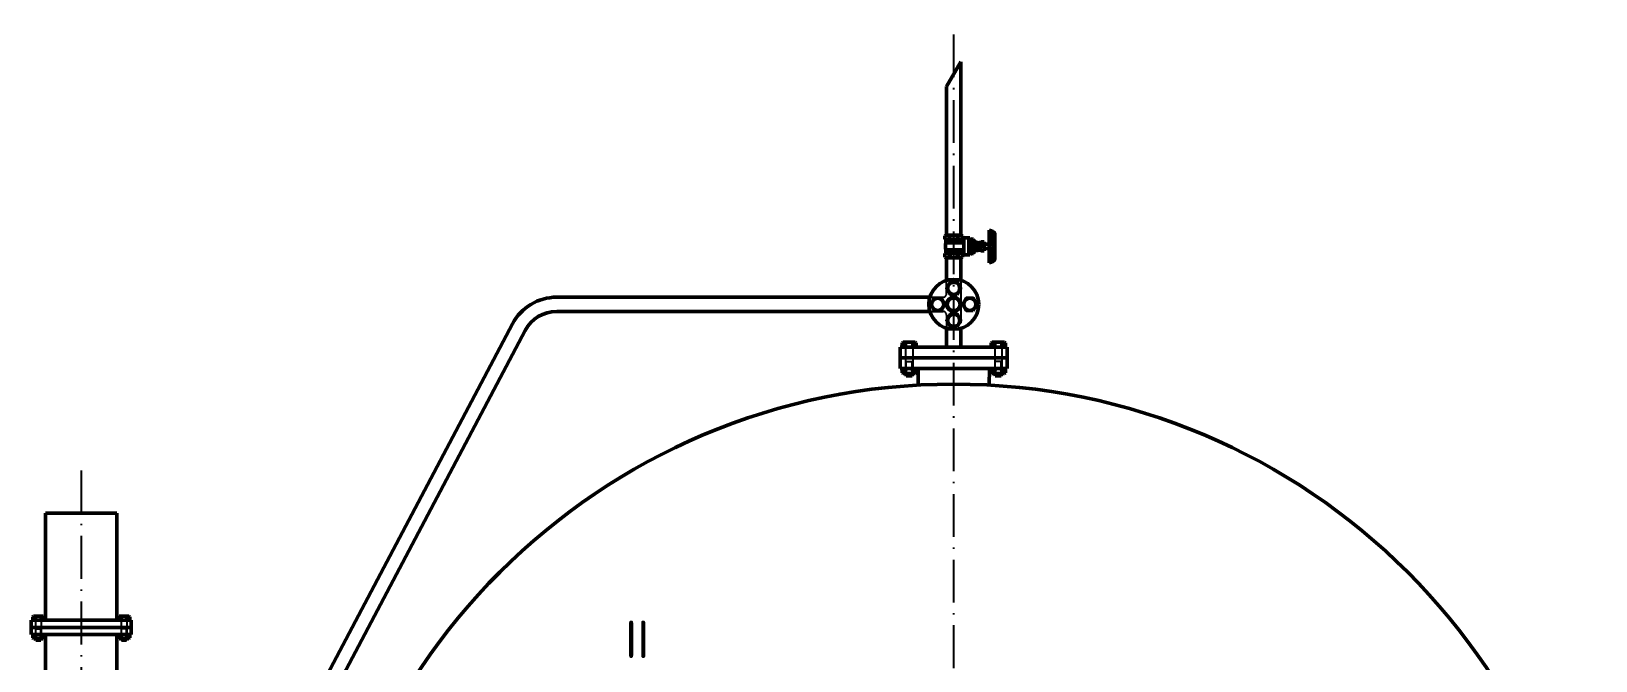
# Paper-space layout 'Layout1' of a CAD drawing. Header units: millimetres. Extents: x 198 to 1020, y 107 to 694.
# Drawn here: x 837.3 to 947, y 421.2 to 465.3 of the extents above; entities that cross this region are included whole.
import ezdxf

# ---------------------------------------------------------------- set-up
doc = ezdxf.new("R2010")
doc.units = ezdxf.units.MM
doc.header["$LTSCALE"] = 0.25
doc.linetypes.add('ACAD_ISO02W100', pattern=[15, 12, -3])
doc.linetypes.add('ACAD_ISO10W100', pattern=[18, 12, -3, 0, -3])
for name, color, linetype, lineweight in [('Center', 200, 'ACAD_ISO10W100', 25), ('manh', 130, 'Continuous', 25), ('NET 05', 130, 'Continuous', 50), ('NET DUT', 1, 'ACAD_ISO02W100', 25), ('NET MANH', 5, 'Continuous', 25)]:
    doc.layers.add(name, color=color, linetype=linetype, lineweight=lineweight)
doc.styles.add('ISO', font='isocpeur.ttf', dxfattribs={"height": 2.5})

psp = doc.layouts.get("Layout1")

# ---------------------------------------------------------------- hatches: boundary and pattern name
at = {"layer": 'NET MANH'}
h = psp.add_hatch(dxfattribs=at)
h.set_pattern_fill('ANSI31', color=256, scale=2.5)
h.set_pattern_definition([(45, (-20046.4289, -32998.9838), (-0.220970869, 0.220970869), [])])
h.paths.add_polyline_path([(862.27902, 414.53446), (898.46529, 414.53446), (898.46529, 396.45732, 0.404017564), (910.96529, 373.99979), (910.96529, 352.46474, -0.621149767)], flags=16)
h.paths.add_polyline_path([(863.88642, 412.03446), (895.96529, 412.03446), (895.96529, 396.77368, 0.37361403), (908.46529, 372.23454), (908.46529, 354.54665, -0.591626689)], flags=0)
h.paths.add_polyline_path([(864.88429, 410.53446), (894.46529, 410.53446), (894.46529, 396.95436, 0.358395278), (906.96529, 371.24839), (906.96529, 355.84819, -0.57273477)], flags=0)
h.paths.add_polyline_path([(865.84975, 383.58183, -1), (868.34975, 383.58183, -1)], flags=0)
h.paths.add_polyline_path([(865.97475, 383.58183, -1), (868.22475, 383.58183, -1)], flags=0)
h.paths.add_polyline_path([(864.28725, 386.28816, -1), (866.78725, 386.28816, -1)], flags=0)
h.paths.add_polyline_path([(864.41225, 386.28816, -1), (866.66225, 386.28816, -1)], flags=0)
h.paths.add_polyline_path([(868.97475, 383.58183, -1), (871.47475, 383.58183, -1)], flags=0)
h.paths.add_polyline_path([(869.09975, 383.58183, -1), (871.34975, 383.58183, -1)], flags=0)
h.paths.add_polyline_path([(867.41225, 386.28816, -1), (869.91225, 386.28816, -1)], flags=0)
h.paths.add_polyline_path([(867.53725, 386.28816, -1), (869.78725, 386.28816, -1)], flags=0)
h.paths.add_polyline_path([(865.84975, 388.99448, -1), (868.34975, 388.99448, -1)], flags=0)
h.paths.add_polyline_path([(865.97475, 388.99448, -1), (868.22475, 388.99448, -1)], flags=0)
h.paths.add_polyline_path([(870.53725, 386.28816, -1), (873.03725, 386.28816, -1)], flags=0)
h.paths.add_polyline_path([(870.66225, 386.28816, -1), (872.91225, 386.28816, -1)], flags=0)
h.paths.add_polyline_path([(868.97475, 388.99448, -1), (871.47475, 388.99448, -1)], flags=0)
h.paths.add_polyline_path([(869.09975, 388.99448, -1), (871.34975, 388.99448, -1)], flags=0)
h.paths.add_polyline_path([(864.28725, 391.70081, -1), (866.78725, 391.70081, -1)], flags=0)
h.paths.add_polyline_path([(864.41225, 391.70081, -1), (866.66225, 391.70081, -1)], flags=0)
h.paths.add_polyline_path([(867.41225, 391.70081, -1), (869.91225, 391.70081, -1)], flags=0)
h.paths.add_polyline_path([(867.53725, 391.70081, -1), (869.78725, 391.70081, -1)], flags=0)
h.paths.add_polyline_path([(872.09975, 388.99448, -1), (874.59975, 388.99448, -1)], flags=0)
h.paths.add_polyline_path([(872.22475, 388.99448, -1), (874.47475, 388.99448, -1)], flags=0)
h.paths.add_polyline_path([(878.34975, 378.16917, -1), (880.84975, 378.16917, -1)], flags=0)
h.paths.add_polyline_path([(878.47475, 378.16917, -1), (880.72475, 378.16917, -1)], flags=0)
h.paths.add_polyline_path([(870.53725, 391.70081, -1), (873.03725, 391.70081, -1)], flags=0)
h.paths.add_polyline_path([(870.66225, 391.70081, -1), (872.91225, 391.70081, -1)], flags=0)
h.paths.add_polyline_path([(865.84975, 394.40714, -1), (868.34975, 394.40714, -1)], flags=0)
h.paths.add_polyline_path([(865.97475, 394.40714, -1), (868.22475, 394.40714, -1)], flags=0)
h.paths.add_polyline_path([(878.34975, 383.58183, -1), (880.84975, 383.58183, -1)], flags=0)
h.paths.add_polyline_path([(878.47475, 383.58183, -1), (880.72475, 383.58183, -1)], flags=0)
h.paths.add_polyline_path([(882.41225, 375.46284, -1), (879.91225, 375.46284, -1)], flags=0)
h.paths.add_polyline_path([(882.28725, 375.46284, -1), (880.03725, 375.46284, -1)], flags=0)
h.paths.add_polyline_path([(868.97475, 394.40714, -1), (871.47475, 394.40714, -1)], flags=0)
h.paths.add_polyline_path([(869.09975, 394.40714, -1), (871.34975, 394.40714, -1)], flags=0)
h.paths.add_polyline_path([(879.91225, 380.8755, -1), (882.41225, 380.8755, -1)], flags=0)
h.paths.add_polyline_path([(880.03725, 380.8755, -1), (882.28725, 380.8755, -1)], flags=0)
h.paths.add_polyline_path([(873.66225, 391.70081, -1), (876.16225, 391.70081, -1)], flags=0)
h.paths.add_polyline_path([(873.78725, 391.70081, -1), (876.03725, 391.70081, -1)], flags=0)
h.paths.add_polyline_path([(864.28725, 397.11347, -1), (866.78725, 397.11347, -1)], flags=0)
h.paths.add_polyline_path([(864.41225, 397.11347, -1), (866.66225, 397.11347, -1)], flags=0)
h.paths.add_polyline_path([(881.47475, 378.16917, -1), (883.97475, 378.16917, -1)], flags=0)
h.paths.add_polyline_path([(881.59975, 378.16917, -1), (883.84975, 378.16917, -1)], flags=0)
h.paths.add_polyline_path([(883.97475, 372.75651, -1), (881.47475, 372.75651, -1)], flags=0)
h.paths.add_polyline_path([(872.09975, 394.40714, -1), (874.59975, 394.40714, -1)], flags=0)
h.paths.add_polyline_path([(883.84975, 372.75651, -1), (881.59975, 372.75651, -1)], flags=0)
h.paths.add_polyline_path([(872.22475, 394.40714, -1), (874.47475, 394.40714, -1)], flags=0)
h.paths.add_polyline_path([(867.41225, 397.11347, -1), (869.91225, 397.11347, -1)], flags=0)
h.paths.add_polyline_path([(879.91225, 386.28816, -1), (882.41225, 386.28816, -1)], flags=0)
h.paths.add_polyline_path([(867.53725, 397.11347, -1), (869.78725, 397.11347, -1)], flags=0)
h.paths.add_polyline_path([(880.03725, 386.28816, -1), (882.28725, 386.28816, -1)], flags=0)
h.paths.add_polyline_path([(881.47475, 383.58183, -1), (883.97475, 383.58183, -1)], flags=0)
h.paths.add_polyline_path([(881.59975, 383.58183, -1), (883.84975, 383.58183, -1)], flags=0)
h.paths.add_polyline_path([(885.53725, 375.46284, -1), (883.03725, 375.46284, -1)], flags=0)
h.paths.add_polyline_path([(885.41225, 375.46284, -1), (883.16225, 375.46284, -1)], flags=0)
h.paths.add_polyline_path([(870.53725, 397.11347, -1), (873.03725, 397.11347, -1)], flags=0)
h.paths.add_polyline_path([(883.03725, 380.8755, -1), (885.53725, 380.8755, -1)], flags=0)
h.paths.add_polyline_path([(870.66225, 397.11347, -1), (872.91225, 397.11347, -1)], flags=0)
h.paths.add_polyline_path([(883.16225, 380.8755, -1), (885.41225, 380.8755, -1)], flags=0)
h.paths.add_polyline_path([(875.22475, 394.40714, -1), (877.72475, 394.40714, -1)], flags=0)
h.paths.add_polyline_path([(875.34975, 394.40714, -1), (877.59975, 394.40714, -1)], flags=0)
h.paths.add_polyline_path([(885.53725, 370.05018, -1), (883.03725, 370.05018, -1)], flags=0)
h.paths.add_polyline_path([(885.41225, 370.05018, -1), (883.16225, 370.05018, -1)], flags=0)
h.paths.add_polyline_path([(865.84975, 399.8198, -1), (868.34975, 399.8198, -1)], flags=0)
h.paths.add_polyline_path([(865.97475, 399.8198, -1), (868.22475, 399.8198, -1)], flags=0)
h.paths.add_polyline_path([(884.59975, 378.16917, -1), (887.09975, 378.16917, -1)], flags=0)
h.paths.add_polyline_path([(884.72475, 378.16917, -1), (886.97475, 378.16917, -1)], flags=0)
h.paths.add_polyline_path([(887.09975, 372.75651, -1), (884.59975, 372.75651, -1)], flags=0)
h.paths.add_polyline_path([(881.47475, 388.99448, -1), (883.97475, 388.99448, -1)], flags=0)
h.paths.add_polyline_path([(873.66225, 397.11347, -1), (876.16225, 397.11347, -1)], flags=0)
h.paths.add_polyline_path([(886.97475, 372.75651, -1), (884.72475, 372.75651, -1)], flags=0)
h.paths.add_polyline_path([(881.59975, 388.99448, -1), (883.84975, 388.99448, -1)], flags=0)
h.paths.add_polyline_path([(873.78725, 397.11347, -1), (876.03725, 397.11347, -1)], flags=0)
h.paths.add_polyline_path([(883.03725, 386.28816, -1), (885.53725, 386.28816, -1)], flags=0)
h.paths.add_polyline_path([(883.16225, 386.28816, -1), (885.41225, 386.28816, -1)], flags=0)
h.paths.add_polyline_path([(868.97475, 399.8198, -1), (871.47475, 399.8198, -1)], flags=0)
h.paths.add_polyline_path([(869.09975, 399.8198, -1), (871.34975, 399.8198, -1)], flags=0)
h.paths.add_polyline_path([(884.59975, 383.58183, -1), (887.09975, 383.58183, -1)], flags=0)
h.paths.add_polyline_path([(884.72475, 383.58183, -1), (886.97475, 383.58183, -1)], flags=0)
h.paths.add_polyline_path([(888.66225, 375.46284, -1), (886.16225, 375.46284, -1)], flags=0)
h.paths.add_polyline_path([(888.53725, 375.46284, -1), (886.28725, 375.46284, -1)], flags=0)
h.paths.add_polyline_path([(872.09975, 399.8198, -1), (874.59975, 399.8198, -1)], flags=0)
h.paths.add_polyline_path([(886.16225, 380.8755, -1), (888.66225, 380.8755, -1)], flags=0)
h.paths.add_polyline_path([(872.22475, 399.8198, -1), (874.47475, 399.8198, -1)], flags=0)
h.paths.add_polyline_path([(886.28725, 380.8755, -1), (888.53725, 380.8755, -1)], flags=0)
h.paths.add_polyline_path([(876.78725, 397.11347, -1), (879.28725, 397.11347, -1)], flags=0)
h.paths.add_polyline_path([(876.91225, 397.11347, -1), (879.16225, 397.11347, -1)], flags=0)
h.paths.add_polyline_path([(888.66225, 370.05018, -1), (886.16225, 370.05018, -1)], flags=0)
h.paths.add_polyline_path([(888.53725, 370.05018, -1), (886.28725, 370.05018, -1)], flags=0)
h.paths.add_polyline_path([(867.41225, 402.52613, -0.099749685), (867.5098, 403.01024, -0.306015944), (865.20079, 406.42964, -0.655416164), (871.39969, 409.12719, -0.509867048), (873.03725, 407.93879, -0.23583088), (872.53815, 406.93946, -0.034699895), (872.57358, 406.42964, -0.01511527), (872.56684, 406.20691, -0.629610898), (874.59975, 405.23246, -0.830321139), (872.18424, 404.78072, -0.092337303), (871.36946, 403.70425, -0.517939942), (873.03725, 402.52613, -1), (870.53725, 402.52613, -0.159751292), (870.77991, 403.26625, -0.06794777), (869.86268, 402.87466, -0.070759212), (869.91225, 402.52613, -1)], flags=0)
h.paths.add_polyline_path([(867.53725, 402.52613, -1), (869.78725, 402.52613, -1)], flags=0)
h.paths.add_polyline_path([(884.59975, 388.99448, -1), (887.09975, 388.99448, -1)], flags=0)
h.paths.add_polyline_path([(883.03725, 391.70081, -1), (885.53725, 391.70081, -1)], flags=0)
h.paths.add_polyline_path([(887.72475, 378.16917, -1), (890.22475, 378.16917, -1)], flags=0)
h.paths.add_polyline_path([(884.72475, 388.99448, -1), (886.97475, 388.99448, -1)], flags=0)
h.paths.add_polyline_path([(883.16225, 391.70081, -1), (885.41225, 391.70081, -1)], flags=0)
h.paths.add_polyline_path([(887.84975, 378.16917, -1), (890.09975, 378.16917, -1)], flags=0)
h.paths.add_polyline_path([(890.22475, 372.75651, -1), (887.72475, 372.75651, -1)], flags=0)
h.paths.add_polyline_path([(886.16225, 386.28816, -1), (888.66225, 386.28816, -1)], flags=0)
h.paths.add_polyline_path([(875.22475, 399.8198, -1), (877.72475, 399.8198, -1)], flags=0)
h.paths.add_polyline_path([(890.09975, 372.75651, -1), (887.84975, 372.75651, -1)], flags=0)
h.paths.add_polyline_path([(886.28725, 386.28816, -1), (888.53725, 386.28816, -1)], flags=0)
h.paths.add_polyline_path([(875.34975, 399.8198, -1), (877.59975, 399.8198, -1)], flags=0)
h.paths.add_polyline_path([(870.66225, 402.52613, -1), (872.91225, 402.52613, -1)], flags=0)
h.paths.add_polyline_path([(887.72475, 383.58183, -1), (890.22475, 383.58183, -1)], flags=0)
h.paths.add_polyline_path([(887.84975, 383.58183, -1), (890.09975, 383.58183, -1)], flags=0)
h.paths.add_polyline_path([(890.22475, 367.34385, -1), (887.72475, 367.34385, -1)], flags=0)
h.paths.add_polyline_path([(891.78725, 375.46284, -1), (889.28725, 375.46284, -1)], flags=0)
h.paths.add_polyline_path([(890.09975, 367.34385, -1), (887.84975, 367.34385, -1)], flags=0)
h.paths.add_polyline_path([(891.66225, 375.46284, -1), (889.41225, 375.46284, -1)], flags=0)
h.paths.add_polyline_path([(889.28725, 380.8755, -1), (891.78725, 380.8755, -1)], flags=0)
h.paths.add_polyline_path([(873.66225, 402.52613, -1), (876.16225, 402.52613, -1)], flags=0)
h.paths.add_polyline_path([(865.84975, 405.23246, -1), (868.34975, 405.23246, -1)], flags=0)
h.paths.add_polyline_path([(889.41225, 380.8755, -1), (891.66225, 380.8755, -1)], flags=0)
h.paths.add_polyline_path([(873.78725, 402.52613, -1), (876.03725, 402.52613, -1)], flags=0)
h.paths.add_polyline_path([(865.97475, 405.23246, -1), (868.22475, 405.23246, -1)], flags=0)
h.paths.add_polyline_path([(878.34975, 399.8198, -1), (880.84975, 399.8198, -1)], flags=0)
h.paths.add_polyline_path([(891.78725, 370.05018, -1), (889.28725, 370.05018, -1)], flags=0)
h.paths.add_polyline_path([(878.47475, 399.8198, -1), (880.72475, 399.8198, -1)], flags=0)
h.paths.add_polyline_path([(891.66225, 370.05018, -1), (889.41225, 370.05018, -1)], flags=0)
h.paths.add_polyline_path([(886.16225, 391.70081, -1), (888.66225, 391.70081, -1)], flags=0)
h.paths.add_polyline_path([(868.97475, 405.23246, -1), (871.47475, 405.23246, -1)], flags=0)
h.paths.add_polyline_path([(886.28725, 391.70081, -1), (888.53725, 391.70081, -1)], flags=0)
h.paths.add_polyline_path([(887.72475, 388.99448, -1), (890.22475, 388.99448, -1)], flags=0)
h.paths.add_polyline_path([(869.09975, 405.23246, -1), (871.34975, 405.23246, -1)], flags=0)
h.paths.add_polyline_path([(884.59975, 394.40714, -1), (887.09975, 394.40714, -1)], flags=0)
h.paths.add_polyline_path([(887.84975, 388.99448, -1), (890.09975, 388.99448, -1)], flags=0)
h.paths.add_polyline_path([(884.72475, 394.40714, -1), (886.97475, 394.40714, -1)], flags=0)
h.paths.add_polyline_path([(890.84975, 378.16917, -1), (893.34975, 378.16917, -1)], flags=0)
h.paths.add_polyline_path([(889.28725, 386.28816, -1), (891.78725, 386.28816, -1)], flags=0)
h.paths.add_polyline_path([(890.97475, 378.16917, -1), (893.22475, 378.16917, -1)], flags=0)
h.paths.add_polyline_path([(889.41225, 386.28816, -1), (891.66225, 386.28816, -1)], flags=0)
h.paths.add_polyline_path([(893.34975, 372.75651, -1), (890.84975, 372.75651, -1)], flags=0)
h.paths.add_polyline_path([(876.78725, 402.52613, -1), (879.28725, 402.52613, -1)], flags=0)
h.paths.add_polyline_path([(893.22475, 372.75651, -1), (890.97475, 372.75651, -1)], flags=0)
h.paths.add_polyline_path([(876.91225, 402.52613, -1), (879.16225, 402.52613, -1)], flags=0)
h.paths.add_polyline_path([(872.22475, 405.23246, -1), (874.47475, 405.23246, -1)], flags=0)
h.paths.add_polyline_path([(890.84975, 383.58183, -1), (893.34975, 383.58183, -1)], flags=0)
h.paths.add_polyline_path([(890.97475, 383.58183, -1), (893.22475, 383.58183, -1)], flags=0)
h.paths.add_polyline_path([(881.47475, 399.8198, -1), (883.97475, 399.8198, -1)], flags=0)
h.paths.add_polyline_path([(881.59975, 399.8198, -1), (883.84975, 399.8198, -1)], flags=0)
h.paths.add_polyline_path([(893.34975, 367.34385, -1), (890.84975, 367.34385, -1)], flags=0)
h.paths.add_polyline_path([(893.22475, 367.34385, -1), (890.97475, 367.34385, -1)], flags=0)
h.paths.add_polyline_path([(894.91225, 375.46284, -1), (892.41225, 375.46284, -1)], flags=0)
h.paths.add_polyline_path([(894.78725, 375.46284, -1), (892.53725, 375.46284, -1)], flags=0)
h.paths.add_polyline_path([(867.41225, 407.93879, -1), (869.91225, 407.93879, -1)], flags=0)
h.paths.add_polyline_path([(892.41225, 380.8755, -1), (894.91225, 380.8755, -1)], flags=0)
h.paths.add_polyline_path([(867.53725, 407.93879, -1), (869.78725, 407.93879, -1)], flags=0)
h.paths.add_polyline_path([(875.22475, 405.23246, -1), (877.72475, 405.23246, -1)], flags=0)
h.paths.add_polyline_path([(892.53725, 380.8755, -1), (894.78725, 380.8755, -1)], flags=0)
h.paths.add_polyline_path([(875.34975, 405.23246, -1), (877.59975, 405.23246, -1)], flags=0)
h.paths.add_polyline_path([(879.91225, 402.52613, -1), (882.41225, 402.52613, -1)], flags=0)
h.paths.add_polyline_path([(894.91225, 370.05018, -1), (892.41225, 370.05018, -1)], flags=0)
h.paths.add_polyline_path([(889.28725, 391.70081, -1), (891.78725, 391.70081, -1)], flags=0)
h.paths.add_polyline_path([(880.03725, 402.52613, -1), (882.28725, 402.52613, -1)], flags=0)
h.paths.add_polyline_path([(887.72475, 394.40714, -1), (890.22475, 394.40714, -1)], flags=0)
h.paths.add_polyline_path([(894.78725, 370.05018, -1), (892.53725, 370.05018, -1)], flags=0)
h.paths.add_polyline_path([(889.41225, 391.70081, -1), (891.66225, 391.70081, -1)], flags=0)
h.paths.add_polyline_path([(887.84975, 394.40714, -1), (890.09975, 394.40714, -1)], flags=0)
h.paths.add_polyline_path([(886.16225, 397.11347, -1), (888.66225, 397.11347, -1)], flags=0)
h.paths.add_polyline_path([(886.28725, 397.11347, -1), (888.53725, 397.11347, -1)], flags=0)
h.paths.add_polyline_path([(870.66225, 407.93879, -1), (872.91225, 407.93879, -1)], flags=0)
h.paths.add_polyline_path([(893.97475, 378.16917, -1), (896.47475, 378.16917, -1)], flags=0)
h.paths.add_polyline_path([(894.09975, 378.16917, -1), (896.34975, 378.16917, -1)], flags=0)
h.paths.add_polyline_path([(896.47475, 372.75651, -1), (893.97475, 372.75651, -1)], flags=0)
h.paths.add_polyline_path([(896.34975, 372.75651, -1), (894.09975, 372.75651, -1)], flags=0)
h.paths.add_polyline_path([(878.34975, 405.23246, -1), (880.84975, 405.23246, -1)], flags=0)
h.paths.add_polyline_path([(878.47475, 405.23246, -1), (880.72475, 405.23246, -1)], flags=0)
h.paths.add_polyline_path([(873.66225, 407.93879, -1), (876.16225, 407.93879, -1)], flags=0)
h.paths.add_polyline_path([(873.78725, 407.93879, -1), (876.03725, 407.93879, -1)], flags=0)
h.paths.add_polyline_path([(883.03725, 402.52613, -1), (885.53725, 402.52613, -1)], flags=0)
h.paths.add_polyline_path([(883.16225, 402.52613, -1), (885.41225, 402.52613, -1)], flags=0)
h.paths.add_polyline_path([(896.47475, 367.34385, -1), (893.97475, 367.34385, -1)], flags=0)
h.paths.add_polyline_path([(896.34975, 367.34385, -1), (894.09975, 367.34385, -1)], flags=0)
h.paths.add_polyline_path([(898.03725, 375.46284, -1), (895.53725, 375.46284, -1)], flags=0)
h.paths.add_polyline_path([(897.91225, 375.46284, -1), (895.66225, 375.46284, -1)], flags=0)
h.paths.add_polyline_path([(890.84975, 394.40714, -1), (893.34975, 394.40714, -1)], flags=0)
h.paths.add_polyline_path([(876.78725, 407.93879, -1), (879.28725, 407.93879, -1)], flags=0)
h.paths.add_polyline_path([(890.97475, 394.40714, -1), (893.22475, 394.40714, -1)], flags=0)
h.paths.add_polyline_path([(889.28725, 397.11347, -1), (891.78725, 397.11347, -1)], flags=0)
h.paths.add_polyline_path([(876.91225, 407.93879, -1), (879.16225, 407.93879, -1)], flags=0)
h.paths.add_polyline_path([(889.41225, 397.11347, -1), (891.66225, 397.11347, -1)], flags=0)
h.paths.add_polyline_path([(881.47475, 405.23246, -1), (883.97475, 405.23246, -1)], flags=0)
h.paths.add_polyline_path([(898.03725, 370.05018, -1), (895.53725, 370.05018, -1)], flags=0)
h.paths.add_polyline_path([(881.59975, 405.23246, -1), (883.84975, 405.23246, -1)], flags=0)
h.paths.add_polyline_path([(897.91225, 370.05018, -1), (895.66225, 370.05018, -1)], flags=0)
h.paths.add_polyline_path([(886.16225, 402.52613, -1), (888.66225, 402.52613, -1)], flags=0)
h.paths.add_polyline_path([(886.28725, 402.52613, -1), (888.53725, 402.52613, -1)], flags=0)
h.paths.add_polyline_path([(899.59975, 372.75651, -1), (897.09975, 372.75651, -1)], flags=0)
h.paths.add_polyline_path([(899.47475, 372.75651, -1), (897.22475, 372.75651, -1)], flags=0)
h.paths.add_polyline_path([(879.91225, 407.93879, -1), (882.41225, 407.93879, -1)], flags=0)
h.paths.add_polyline_path([(880.03725, 407.93879, -1), (882.28725, 407.93879, -1)], flags=0)
h.paths.add_polyline_path([(884.59975, 405.23246, -1), (887.09975, 405.23246, -1)], flags=0)
h.paths.add_polyline_path([(884.72475, 405.23246, -1), (886.97475, 405.23246, -1)], flags=0)
h.paths.add_polyline_path([(899.59975, 367.34385, -1), (897.09975, 367.34385, -1)], flags=0)
h.paths.add_polyline_path([(899.47475, 367.34385, -1), (897.22475, 367.34385, -1)], flags=0)
h.paths.add_polyline_path([(883.03725, 407.93879, -1), (885.53725, 407.93879, -1)], flags=0)
h.paths.add_polyline_path([(901.16225, 370.05018, -1), (898.66225, 370.05018, -1)], flags=0)
h.paths.add_polyline_path([(883.16225, 407.93879, -1), (885.41225, 407.93879, -1)], flags=0)
h.paths.add_polyline_path([(901.03725, 370.05018, -1), (898.78725, 370.05018, -1)], flags=0)
h.paths.add_polyline_path([(887.72475, 405.23246, -1), (890.22475, 405.23246, -1)], flags=0)
h.paths.add_polyline_path([(887.84975, 405.23246, -1), (890.09975, 405.23246, -1)], flags=0)
h.paths.add_polyline_path([(902.72475, 372.75651, -1), (900.22475, 372.75651, -1)], flags=0)
h.paths.add_polyline_path([(902.59975, 372.75651, -1), (900.34975, 372.75651, -1)], flags=0)
h.paths.add_polyline_path([(898.84336, 391.70081, -1), (933.84336, 391.70081, -1)], flags=16)
h.paths.add_polyline_path([(886.16225, 407.93879, -1), (888.66225, 407.93879, -1)], flags=0)
h.paths.add_polyline_path([(886.28725, 407.93879, -1), (888.53725, 407.93879, -1)], flags=0)
h.paths.add_polyline_path([(902.72475, 367.34385, -1), (900.22475, 367.34385, -1)], flags=0)
h.paths.add_polyline_path([(902.59975, 367.34385, -1), (900.34975, 367.34385, -1)], flags=0)
h.paths.add_polyline_path([(904.28725, 370.05018, -1), (901.78725, 370.05018, -1)], flags=0)
h.paths.add_polyline_path([(904.16225, 370.05018, -1), (901.91225, 370.05018, -1)], flags=0)
h.paths.add_polyline_path([(889.28725, 407.93879, -1), (891.78725, 407.93879, -1)], flags=0)
h.paths.add_polyline_path([(889.41225, 407.93879, -1), (891.66225, 407.93879, -1)], flags=0)
h.paths.add_polyline_path([(905.84975, 367.34385, -1), (903.34975, 367.34385, -1)], flags=0)
h.paths.add_polyline_path([(905.72475, 367.34385, -1), (903.47475, 367.34385, -1)], flags=0)
h.paths.add_polyline_path([(905.50191, 391.70081, -1), (927.18481, 391.70081, -1)], flags=0)
h.paths.add_polyline_path([(906.25191, 391.70081, -1), (926.43481, 391.70081, -1)], flags=0)
h.paths.add_polyline_path([(911.34336, 391.70081, -1), (921.34336, 391.70081, -1)], flags=0)
h.paths.add_polyline_path([(878.33513, 419.64064), (881.22263, 419.64064), (881.22263, 425.94064), (878.33513, 425.94064)], flags=24)
edge = h.paths.add_edge_path()
edge.add_line((911.96529, 351.65963), (911.96529, 374.75731))
edge.add_arc((916.34336, 391.70081), 17.5, 255.5120858, 524.6791855)
edge.add_line((899.46529, 396.32472), (899.46529, 415.53446))
edge.add_line((899.46529, 415.53446), (861.654, 415.53446))
edge.add_arc((901.96529, 395.53446), 45, 153.6122, 282.8395884)

# ---------------------------------------------------------------- linework, layer by layer
at = {"layer": 'Center'}
for p, q in [((901.96529, 347.03446), (901.96529, 465.25746)), ((840.80827, 434.49315), (840.80827, 347.78292))]:
    psp.add_line(p, q, dxfattribs=at)
at = {"layer": 'manh'}
for p, q in [((898.62779, 441.12597), (898.62779, 441.27597)), ((899.05279, 441.12597), (899.05279, 441.27597)), ((904.87779, 441.12597), (904.87779, 441.27597)), ((905.30279, 441.12597), (905.30279, 441.27597)), ((837.63827, 422.59315), (837.63827, 422.71315)), ((837.97827, 422.59315), (837.97827, 422.71315)), ((843.63827, 422.59315), (843.63827, 422.71315)), ((843.97827, 422.59315), (843.97827, 422.71315))]:
    psp.add_line(p, q, dxfattribs=at)
at = {"layer": 'NET 05'}
for p, q in [((902.46529, 463.12353), (901.46529, 461.39148)), ((902.46529, 450.98103), (902.46529, 463.12353)), ((901.46529, 450.98103), (901.46529, 461.39148)), ((901.34029, 450.93347), (901.34029, 450.68347)), ((902.44029, 450.98347), (901.49029, 450.98347)), ((902.44029, 450.98347), (901.49029, 450.98347)), ((901.66529, 450.93347), (901.66529, 450.73347)), ((901.96529, 450.98347), (902.31529, 450.98347)), ((901.96529, 450.98347), (902.26529, 450.98347)), ((902.42779, 450.98347), (902.26529, 450.98347)), ((902.26529, 450.93347), (902.26529, 450.73347)), ((902.59029, 450.68347), (902.59029, 450.93347)), ((902.59029, 450.68347), (902.59029, 450.93347)), ((902.59029, 450.68347), (902.59029, 450.75847)), ((903.09524, 450.78347), (902.70234, 450.78347)), ((903.01913, 450.78347), (903.01913, 449.58347)), ((903.09524, 450.78347), (903.06529, 450.78347)), ((904.45058, 451.33347), (904.44029, 451.33347)), ((904.44029, 451.33347), (904.44029, 451.18347)), ((904.44029, 450.58347), (904.44029, 451.18347)), ((904.46026, 450.86351), (904.44029, 450.85033)), ((904.44029, 450.58347), (904.44029, 450.77736)), ((904.84086, 449.26376), (904.84086, 451.10318)), ((902.59029, 450.68347), (901.34029, 450.68347)), ((902.59029, 449.68347), (901.34029, 449.68347)), ((901.34029, 449.43347), (901.34029, 449.68347)), ((902.66529, 450.43347), (901.40445, 450.43347)), ((902.66529, 449.93347), (901.40445, 449.93347)), ((901.66529, 449.43347), (901.66529, 449.63347)), ((902.26529, 449.43347), (902.26529, 449.63347)), ((902.66529, 450.68347), (902.59029, 450.68347)), ((902.66529, 449.68347), (902.59029, 449.68347)), ((902.59029, 449.68347), (902.59029, 449.43347)), ((902.59029, 449.68347), (902.59029, 449.60847)), ((902.59029, 449.68347), (902.59029, 449.43347)), ((902.66529, 450.68347), (902.66529, 449.68347)), ((903.24029, 450.68347), (903.14029, 450.68347)), ((903.24029, 450.68347), (903.14029, 450.68347)), ((903.14029, 450.68347), (903.14029, 450.68347)), ((903.14029, 450.68347), (903.14029, 449.68347)), ((903.14029, 449.68347), (903.14029, 449.68347)), ((903.24029, 449.68347), (903.14029, 449.68347)), ((903.32195, 450.43347), (903.16529, 450.43347)), ((903.32195, 449.93347), (903.16529, 449.93347)), ((903.24029, 450.68347), (903.34695, 450.68347)), ((903.24029, 449.68347), (903.34695, 449.68347)), ((903.34695, 450.68347), (903.32195, 450.68347)), ((903.34695, 450.68347), (903.34695, 449.68347)), ((903.34695, 450.18347), (903.34695, 449.93347)), ((903.34695, 449.68347), (903.34695, 449.93347)), ((903.54029, 450.18347), (903.54029, 450.4618)), ((903.54029, 450.4618), (903.67335, 450.4618)), ((903.54029, 450.45847), (903.54029, 450.43347)), ((903.54029, 450.45847), (903.54029, 449.93347)), ((903.54029, 449.93347), (903.54029, 449.90515)), ((903.67335, 449.90515), (903.54029, 449.90515)), ((903.67335, 450.4618), (903.67335, 449.90515)), ((903.67335, 449.90515), (903.67335, 450.4618)), ((903.72441, 450.43673), (903.72441, 450.4368)), ((903.72441, 449.93021), (903.72441, 450.43673)), ((903.72441, 450.43673), (903.72441, 449.93021)), ((903.77546, 450.4618), (903.77546, 449.90515)), ((903.77546, 449.90515), (903.77546, 450.4618)), ((903.82652, 450.43673), (903.82652, 450.4368)), ((903.82652, 449.93021), (903.82652, 450.43673)), ((903.82652, 450.43673), (903.82652, 449.93021)), ((904.09386, 450.49847), (903.86886, 450.49847)), ((903.86886, 450.18347), (904.09386, 450.18347)), ((904.09386, 449.86847), (903.86886, 449.86847)), ((904.24029, 450.33347), (904.11631, 450.33347)), ((904.24029, 450.03347), (904.11631, 450.03347)), ((904.24029, 450.03347), (904.11631, 450.03347)), ((904.24029, 450.33347), (904.44029, 450.33347)), ((904.24029, 450.03347), (904.44029, 450.03347)), ((904.44029, 449.78347), (904.44029, 450.58347)), ((904.44029, 449.78347), (904.44029, 449.58958)), ((904.44029, 449.78347), (904.44029, 449.18347)), ((901.46529, 447.80302), (901.46529, 449.38592)), ((902.44029, 449.38347), (901.49029, 449.38347)), ((902.44029, 449.38347), (901.49029, 449.38347)), ((901.96529, 449.38347), (902.31529, 449.38347)), ((901.96529, 449.38347), (902.26529, 449.38347)), ((902.42779, 449.38347), (902.26529, 449.38347)), ((902.46529, 447.80302), (902.46529, 449.38591)), ((903.09524, 449.58347), (902.70234, 449.58347)), ((903.09524, 449.58347), (903.06529, 449.58347)), ((904.46026, 449.50344), (904.44029, 449.51661)), ((904.44029, 449.03347), (904.44029, 449.18347)), ((904.45058, 449.03347), (904.44029, 449.03347)), ((900.28823, 446.62597), (874.13612, 446.62597)), ((900.28823, 445.62597), (874.13612, 445.62597)), ((857.59795, 419.32496), (871.04173, 444.76143)), ((858.48206, 418.85769), (871.92584, 444.29416)), ((901.46529, 444.44892), (901.46529, 443.12597)), ((902.46529, 443.12597), (902.46529, 444.44892)), ((898.21529, 443.12597), (905.71529, 443.12597)), ((898.21529, 441.62597), (898.21529, 443.12597)), ((898.34029, 443.43308), (898.41458, 443.47597)), ((898.34029, 443.12597), (898.34029, 443.43308)), ((899.34029, 443.12597), (898.34029, 443.12597)), ((898.41458, 443.47597), (899.26599, 443.47597)), ((898.59029, 443.43308), (898.59029, 443.12597)), ((899.09029, 443.43308), (899.09029, 443.12597)), ((899.34029, 443.43308), (899.26599, 443.47597)), ((899.34029, 443.43308), (899.34029, 443.12597)), ((904.59029, 443.43308), (904.66458, 443.47597)), ((904.59029, 443.43308), (904.59029, 443.12597)), ((904.59029, 443.12597), (905.59029, 443.12597)), ((905.51599, 443.47597), (904.66458, 443.47597)), ((904.84029, 443.43308), (904.84029, 443.12597)), ((905.34029, 443.43308), (905.34029, 443.12597)), ((905.59029, 443.43308), (905.51599, 443.47597)), ((905.59029, 443.12597), (905.59029, 443.43308)), ((905.71529, 441.62597), (905.71529, 443.12597)), ((898.21529, 442.37597), (905.71529, 442.37597)), ((898.21529, 441.62597), (905.71529, 441.62597)), ((898.34029, 441.58308), (898.41458, 441.62597)), ((898.34029, 441.31887), (898.34029, 441.58308)), ((898.34029, 441.31887), (898.41458, 441.27597)), ((898.41458, 441.62597), (899.26599, 441.62597)), ((898.41458, 441.27597), (899.26599, 441.27597)), ((898.41458, 441.27597), (898.46529, 441.27597)), ((898.59029, 441.58308), (898.59029, 441.31887)), ((898.59029, 441.58308), (898.59029, 441.31887)), ((898.59029, 441.27597), (898.59029, 441.20097)), ((898.59029, 441.27597), (899.26599, 441.27597)), ((898.59029, 441.20097), (899.09029, 441.20097)), ((898.59029, 441.20097), (898.62779, 441.12597)), ((898.62779, 441.12597), (899.05279, 441.12597)), ((899.05279, 441.12597), (899.09029, 441.20097)), ((899.09029, 441.58308), (899.09029, 441.31887)), ((899.09029, 441.58308), (899.09029, 441.31887)), ((899.09029, 441.27597), (899.09029, 441.20097)), ((899.34029, 441.58308), (899.26599, 441.62597)), ((899.34029, 441.31887), (899.26599, 441.27597)), ((899.34029, 441.58308), (899.34029, 441.31887)), ((899.46529, 441.62597), (899.46913, 440.46517)), ((904.46529, 441.62597), (904.46144, 440.46517)), ((904.59029, 441.58308), (904.66458, 441.62597)), ((904.59029, 441.58308), (904.59029, 441.31887)), ((904.59029, 441.31887), (904.66458, 441.27597)), ((905.51599, 441.62597), (904.66458, 441.62597)), ((905.51599, 441.27597), (904.66458, 441.27597)), ((905.34029, 441.27597), (904.66458, 441.27597)), ((904.84029, 441.58308), (904.84029, 441.31887)), ((904.84029, 441.58308), (904.84029, 441.31887)), ((904.84029, 441.27597), (904.84029, 441.20097)), ((905.34029, 441.20097), (904.84029, 441.20097)), ((904.87779, 441.12597), (904.84029, 441.20097)), ((905.30279, 441.12597), (904.87779, 441.12597)), ((905.34029, 441.20097), (905.30279, 441.12597)), ((905.34029, 441.58308), (905.34029, 441.31887)), ((905.34029, 441.58308), (905.34029, 441.31887)), ((905.34029, 441.27597), (905.34029, 441.20097)), ((905.51599, 441.27597), (905.46529, 441.27597)), ((905.59029, 441.58308), (905.51599, 441.62597)), ((905.59029, 441.31887), (905.51599, 441.27597)), ((905.59029, 441.31887), (905.59029, 441.58308)), ((843.30827, 431.49315), (838.30827, 431.49315)), ((838.30827, 431.49315), (838.30827, 423.99315)), ((843.30827, 423.99315), (843.30827, 431.49315)), ((844.30827, 423.99315), (837.30827, 423.99315)), ((837.30827, 423.99315), (837.30827, 422.99315)), ((837.30827, 423.49315), (844.30827, 423.49315)), ((837.40827, 424.23884), (837.4677, 424.27315)), ((837.40827, 423.99315), (837.40827, 424.23884)), ((838.20827, 423.99315), (837.40827, 423.99315)), ((837.4677, 424.27315), (838.14883, 424.27315)), ((837.60827, 424.23884), (837.60827, 423.99315)), ((838.00827, 424.23884), (838.00827, 423.99315)), ((838.20827, 424.23884), (838.14883, 424.27315)), ((838.20827, 424.23884), (838.20827, 423.99315)), ((844.30827, 423.99315), (843.30827, 423.99315)), ((843.40827, 424.23884), (843.4677, 424.27315)), ((843.40827, 424.23884), (843.40827, 423.99315)), ((843.40827, 423.99315), (844.20827, 423.99315)), ((844.14883, 424.27315), (843.4677, 424.27315)), ((843.60827, 424.23884), (843.60827, 423.99315)), ((844.00827, 424.23884), (844.00827, 423.99315)), ((844.20827, 424.23884), (844.14883, 424.27315)), ((844.20827, 423.99315), (844.20827, 424.23884)), ((844.30827, 422.99315), (844.30827, 423.99315)), ((844.30827, 422.99315), (837.30827, 422.99315)), ((837.40827, 422.95884), (837.4677, 422.99315)), ((837.40827, 422.74746), (837.40827, 422.95884)), ((837.40827, 422.74746), (837.4677, 422.71315)), ((837.4677, 422.99315), (838.14883, 422.99315)), ((837.4677, 422.71315), (838.14883, 422.71315)), ((837.4677, 422.71315), (837.50827, 422.71315)), ((837.60827, 422.95884), (837.60827, 422.74746)), ((837.60827, 422.71315), (837.60827, 422.65315)), ((837.60827, 422.71315), (838.14883, 422.71315)), ((837.60827, 422.65315), (838.00827, 422.65315)), ((837.60827, 422.65315), (837.63827, 422.59315)), ((837.63827, 422.59315), (837.97827, 422.59315)), ((837.97827, 422.59315), (838.00827, 422.65315)), ((838.00827, 422.95884), (838.00827, 422.74746)), ((838.00827, 422.71315), (838.00827, 422.65315)), ((838.20827, 422.95884), (838.14883, 422.99315)), ((838.20827, 422.74746), (838.14883, 422.71315)), ((838.20827, 422.95884), (838.20827, 422.74746)), ((838.30827, 422.99315), (838.30827, 392.99315)), ((843.30827, 392.99315), (843.30827, 422.99315)), ((843.40827, 422.95884), (843.4677, 422.99315)), ((843.40827, 422.95884), (843.40827, 422.74746)), ((843.40827, 422.74746), (843.4677, 422.71315)), ((844.14883, 422.99315), (843.4677, 422.99315)), ((844.14883, 422.71315), (843.4677, 422.71315)), ((844.00827, 422.71315), (843.4677, 422.71315)), ((843.60827, 422.95884), (843.60827, 422.74746)), ((843.60827, 422.71315), (843.60827, 422.65315)), ((844.00827, 422.65315), (843.60827, 422.65315)), ((843.63827, 422.59315), (843.60827, 422.65315)), ((843.97827, 422.59315), (843.63827, 422.59315)), ((844.00827, 422.65315), (843.97827, 422.59315)), ((844.00827, 422.95884), (844.00827, 422.74746)), ((844.00827, 422.71315), (844.00827, 422.65315)), ((844.14883, 422.71315), (844.10827, 422.71315)), ((844.20827, 422.95884), (844.14883, 422.99315)), ((844.20827, 422.74746), (844.14883, 422.71315)), ((844.20827, 422.74746), (844.20827, 422.95884))]:
    psp.add_line(p, q, dxfattribs=at)
for points in [[(902.21066, 446.82597), (902.45603, 447.25097), (902.21066, 447.67597), (901.71991, 447.67597), (901.47454, 447.25097), (901.71991, 446.82597)], [(901.08566, 445.70097), (901.33103, 446.12597), (901.08566, 446.55097), (900.59491, 446.55097), (900.34954, 446.12597), (900.59491, 445.70097)], [(903.33566, 445.70097), (903.58103, 446.12597), (903.33566, 446.55097), (902.84491, 446.55097), (902.59954, 446.12597), (902.84491, 445.70097)], [(902.21066, 444.57597), (902.45603, 445.00097), (902.21066, 445.42597), (901.71991, 445.42597), (901.47454, 445.00097), (901.71991, 444.57597)]]:
    psp.add_lwpolyline(points, close=True, dxfattribs=at)
for centre, radius in [((901.96529, 446.12597), 1.75), ((901.96529, 447.25097), 0.425), ((900.84029, 446.12597), 0.425), ((901.96529, 446.12597), 0.5), ((901.96529, 446.12597), 0.45), ((903.09029, 446.12597), 0.425), ((901.96529, 445.00097), 0.425), ((901.96529, 395.53446), 45)]:
    psp.add_circle(centre, radius, dxfattribs=at)
for centre, radius, start, end in [((901.50279, 450.69441), 0.28906, 55.7945421, 124.2054579), ((901.50279, 450.97253), 0.28906, 235.7945421, 304.2054579), ((901.96529, 450.05847), 0.925, 71.0753556, 108.9246444), ((901.96529, 451.60847), 0.925, 251.0753556, 288.9246444), ((902.42779, 450.69441), 0.28906, 55.7945421, 124.2054579), ((902.42779, 450.97253), 0.28906, 235.7945421, 304.2054579), ((904.66963, 451.08489), 0.05, 314.9172881, 59.8428388), ((901.50279, 449.39441), 0.28906, 55.7945421, 124.2054579), ((901.96529, 448.75847), 0.925, 71.0753556, 108.9246444), ((902.42779, 449.39441), 0.28906, 55.7945421, 124.2054579), ((903.46529, 450.55847), 0.325, 157.380061, 202.619939), ((904.40278, 450.18347), 1.2625, 168.5787756, 191.4212244), ((903.46529, 449.80847), 0.325, 157.380061, 202.619939), ((903.02195, 450.55847), 0.325, 337.380061, 22.619939), ((902.08445, 450.18347), 1.2625, 348.5787756, 11.4212244), ((902.08445, 450.18347), 1.2625, 348.5787756, 11.4212244), ((903.02195, 449.80847), 0.325, 337.380061, 22.619939), ((904.40886, 450.34097), 0.5625, 163.7397953, 196.2602047), ((904.40886, 450.02597), 0.5625, 163.7397953, 196.2602047), ((903.55386, 450.34097), 0.5625, 343.7397953, 16.2602047), ((903.55386, 450.02597), 0.5625, 343.7397953, 16.2602047), ((901.50279, 449.67253), 0.28906, 235.7945421, 304.2054579), ((901.96529, 450.30847), 0.925, 251.0753556, 288.9246444), ((902.42779, 449.67253), 0.28906, 235.7945421, 304.2054579), ((904.66963, 449.28205), 0.05, 300.1571612, 45.0827119), ((874.13612, 443.12597), 3.5, 90, 152.1424901), ((874.13612, 443.12597), 2.5, 90, 152.1424901), ((898.46529, 443.27239), 0.20358, 52.1211205, 90), ((898.84029, 442.72597), 0.75, 70.5287794, 109.4712206), ((899.21529, 443.27239), 0.20358, 90, 127.8788795), ((904.71529, 443.27239), 0.20358, 52.1211205, 90), ((905.09029, 442.72597), 0.75, 70.5287794, 109.4712206), ((905.46529, 443.27239), 0.20358, 90, 127.8788795), ((898.46529, 441.42239), 0.20358, 52.1211205, 90), ((898.46529, 441.47956), 0.20358, 270, 307.8788795), ((898.84029, 440.87597), 0.75, 70.5287794, 109.4712206), ((898.84029, 442.02597), 0.75, 250.5287794, 289.4712206), ((899.21529, 441.42239), 0.20358, 90, 127.8788795), ((899.21529, 441.47956), 0.20358, 232.1211205, 270), ((904.71529, 441.42239), 0.20358, 52.1211205, 90), ((904.71529, 441.47956), 0.20358, 270, 307.8788795), ((905.09029, 440.87597), 0.75, 70.5287794, 109.4712206), ((905.09029, 442.02597), 0.75, 250.5287794, 289.4712206), ((905.46529, 441.42239), 0.20358, 90, 127.8788795), ((905.46529, 441.47956), 0.20358, 232.1211205, 270), ((837.50827, 424.11028), 0.16287, 52.1211205, 90), ((837.80827, 423.67315), 0.6, 70.5287794, 109.4712206), ((838.10827, 424.11028), 0.16287, 90, 127.8788795), ((843.50827, 424.11028), 0.16287, 52.1211205, 90), ((843.80827, 423.67315), 0.6, 70.5287794, 109.4712206), ((844.10827, 424.11028), 0.16287, 90, 127.8788795), ((837.50827, 422.83028), 0.16287, 52.1211205, 90), ((837.50827, 422.87602), 0.16287, 270, 307.8788795), ((837.80827, 422.39315), 0.6, 70.5287794, 109.4712206), ((837.80827, 423.31315), 0.6, 250.5287794, 289.4712206), ((838.10827, 422.83028), 0.16287, 90, 127.8788795), ((838.10827, 422.87602), 0.16287, 232.1211205, 270), ((843.50827, 422.83028), 0.16287, 52.1211205, 90), ((843.50827, 422.87602), 0.16287, 270, 307.8788795), ((843.80827, 422.39315), 0.6, 70.5287794, 109.4712206), ((843.80827, 423.31315), 0.6, 250.5287794, 289.4712206), ((844.10827, 422.83028), 0.16287, 90, 127.8788795), ((844.10827, 422.87602), 0.16287, 232.1211205, 270)]:
    psp.add_arc(centre, radius, start, end, dxfattribs=at)
for points, knots in [([(902.66529, 450.68347), (902.66843, 450.7112), (902.67279, 450.74967), (902.69511, 450.77659), (902.70234, 450.78347)], [0, 0, 0, 0, 0.1588565977, 0.220424277, 0.220424277, 0.220424277, 0.220424277]), ([(903.14029, 450.68347), (903.12596, 450.70458), (903.10458, 450.73608), (903.09676, 450.77149), (903.09524, 450.78347)], [0, 0, 0, 0, 0.1496184598, 0.2232702742, 0.2232702742, 0.2232702742, 0.2232702742]), ([(904.69475, 451.12813), (904.69364, 451.12877), (904.69251, 451.12942), (904.66637, 451.14425), (904.63424, 451.15932), (904.55066, 451.19411), (904.49632, 451.21391), (904.44029, 451.23399)], [1.2986672513, 1.2986672513, 1.2986672513, 1.2986672513, 1.3080852373, 1.3080852373, 1.5138865902, 1.5138865902, 1.7834238921, 1.7834238921, 1.7834238921, 1.7834238921]), ([(904.84086, 451.10318), (904.84073, 451.10496), (904.83078, 451.19753), (904.63885, 451.26616), (904.45058, 451.33347)], [563.607277744, 563.607277744, 563.607277744, 563.607277744, 574.524259713, 1137.024259733, 1137.024259733, 1137.024259733, 1137.024259733]), ([(904.46026, 450.86351), (904.51599, 450.90182), (904.57063, 450.93946), (904.65232, 451.00164), (904.68284, 451.02746), (904.70494, 451.04949)], [0, 0, 0, 0, 0.3027045511, 0.3027045511, 0.5320173389, 0.5320173389, 0.5320173389, 0.5320173389]), ([(901.44186, 449.68347), (901.41087, 449.85014), (901.36971, 450.18347), (901.41087, 450.51681), (901.44186, 450.68347)], [0.3078929372, 0.3078929372, 0.3078929372, 0.3078929372, 0.608276253, 0.9086596069, 0.9086596069, 0.9086596069, 0.9086596069]), ([(902.66529, 449.68347), (902.66843, 449.65574), (902.67279, 449.61727), (902.69511, 449.59035), (902.70234, 449.58347)], [0, 0, 0, 0, 0.1588565977, 0.220424277, 0.220424277, 0.220424277, 0.220424277]), ([(903.14029, 449.68347), (903.12596, 449.66236), (903.10458, 449.63087), (903.09676, 449.59546), (903.09524, 449.58347)], [0, 0, 0, 0, 0.1496184598, 0.2232702742, 0.2232702742, 0.2232702742, 0.2232702742]), ([(903.54029, 450.4618), (903.4821, 450.50173), (903.39808, 450.56287), (903.35739, 450.65224), (903.34695, 450.68347)], [0.036378842, 0.036378842, 0.036378842, 0.036378842, 0.4063533639, 0.5871300197, 0.5871300197, 0.5871300197, 0.5871300197]), ([(903.54029, 449.90515), (903.4821, 449.86522), (903.39808, 449.80408), (903.35739, 449.7147), (903.34695, 449.68347)], [0.036378842, 0.036378842, 0.036378842, 0.036378842, 0.4063533639, 0.5871300197, 0.5871300197, 0.5871300197, 0.5871300197]), ([(904.44029, 449.67994), (904.44051, 449.68015), (904.44074, 449.68036), (904.44474, 449.68417), (904.44851, 449.6878), (904.45978, 449.69878), (904.46726, 449.70623), (904.48949, 449.72894), (904.50406, 449.74456), (904.53674, 449.78147), (904.55457, 449.80304), (904.58826, 449.84712), (904.60412, 449.86962), (904.63329, 449.91513), (904.6466, 449.93813), (904.66741, 449.97878), (904.67555, 449.99643), (904.68984, 450.03151), (904.69599, 450.04895), (904.7062, 450.08343), (904.71025, 450.10047), (904.71551, 450.13025), (904.71716, 450.14311), (904.71847, 450.16014), (904.71873, 450.16446), (904.71909, 450.17303), (904.71919, 450.17726), (904.71922, 450.18342), (904.71922, 450.18534), (904.71918, 450.18921), (904.71914, 450.19115), (904.71898, 450.19697), (904.71881, 450.20087), (904.7181, 450.21261), (904.71738, 450.2205), (904.71474, 450.24194), (904.71236, 450.2556), (904.70616, 450.28325), (904.70234, 450.29724), (904.69333, 450.32546), (904.68813, 450.33969), (904.67643, 450.36828), (904.66992, 450.38265), (904.65569, 450.41139), (904.64797, 450.42577), (904.62774, 450.46081), (904.61464, 450.48143), (904.58654, 450.5221), (904.57154, 450.54216), (904.54009, 450.58142), (904.52364, 450.60061), (904.48974, 450.63785), (904.4723, 450.65589), (904.44985, 450.67786), (904.44507, 450.68246), (904.44029, 450.68701)], [140.428531743, 140.428531743, 140.428531743, 140.428531743, 141.671709424, 141.671709424, 162.572425699, 162.572425699, 204.373858248, 204.373858248, 287.976723347, 287.976723347, 397.104856943, 397.104856943, 506.23299054, 506.23299054, 615.361124136, 615.361124136, 699.014856237, 699.014856237, 782.668588338, 782.668588338, 866.322320438, 866.322320438, 931.239806134, 931.239806134, 953.468121525, 953.468121525, 975.442762573, 975.442762573, 985.49959468, 985.49959468, 995.556426787, 995.556426787, 1015.670091, 1015.670091, 1055.897419426, 1055.897419426, 1124.057260176, 1124.057260176, 1192.217100926, 1192.217100926, 1260.376941676, 1260.376941676, 1328.536782426, 1328.536782426, 1396.696623176, 1396.696623176, 1495.245548572, 1495.245548572, 1593.794473968, 1593.794473968, 1692.343399364, 1692.343399364, 1790.89232476, 1790.89232476, 1817.360043975, 1817.360043975, 1817.360043975, 1817.360043975]), ([(904.69475, 449.23882), (904.69364, 449.23817), (904.69251, 449.23752), (904.66637, 449.2227), (904.63424, 449.20762), (904.55066, 449.17284), (904.49632, 449.15303), (904.44029, 449.13295)], [1.2986672513, 1.2986672513, 1.2986672513, 1.2986672513, 1.3080852373, 1.3080852373, 1.5138865902, 1.5138865902, 1.7834238921, 1.7834238921, 1.7834238921, 1.7834238921]), ([(904.84086, 449.26376), (904.84073, 449.26199), (904.83078, 449.16941), (904.63885, 449.10079), (904.45058, 449.03347)], [563.607279295, 563.607279295, 563.607279295, 563.607279295, 574.524259709, 1137.024259734, 1137.024259734, 1137.024259734, 1137.024259734]), ([(904.46026, 449.50344), (904.51599, 449.46512), (904.57063, 449.42749), (904.65232, 449.3653), (904.68284, 449.33949), (904.70494, 449.31746)], [0, 0, 0, 0, 0.3027045511, 0.3027045511, 0.5320173389, 0.5320173389, 0.5320173389, 0.5320173389])]:
    psp.add_open_spline(points, degree=3, knots=knots, dxfattribs=at)
for points in [[(904.44029, 449.51661), (904.51529, 449.58347), (904.84086, 450.18347), (904.51529, 450.78347), (904.44029, 450.85033)], [(903.85949, 450.4618), (903.82652, 450.4368), (903.77546, 450.4618), (903.72441, 450.4368), (903.67335, 450.4618)], [(903.85949, 449.90515), (903.82652, 449.93015), (903.77546, 449.90515), (903.72441, 449.93015), (903.67335, 449.90515)]]:
    psp.add_spline(points, degree=3, dxfattribs=at)
for points in [[(904.51529, 450.78347), (904.67501, 450.89329), (904.83474, 451.00311), (904.84086, 451.0927)], [(904.51529, 449.58347), (904.67501, 449.47365), (904.83474, 449.36384), (904.84086, 449.27424)]]:
    psp.add_open_spline(points, degree=3, dxfattribs=at)
at = {"layer": 'NET DUT'}
for p, q in [((901.46529, 446.87597), (901.46529, 447.80302)), ((902.46529, 447.80302), (902.46529, 444.44892)), ((900.28823, 446.62597), (901.21529, 446.62597)), ((900.28823, 445.62597), (901.21529, 445.62597)), ((901.46529, 445.37597), (901.46529, 444.44892)), ((898.59029, 443.12597), (898.59029, 441.62597)), ((899.09029, 443.12597), (899.09029, 441.62597)), ((904.84029, 443.12597), (904.84029, 441.62597)), ((905.34029, 443.12597), (905.34029, 441.62597)), ((898.59029, 442.12597), (899.09029, 442.12597)), ((898.62779, 441.62597), (898.62779, 442.12597)), ((899.05279, 441.62597), (899.05279, 442.12597)), ((905.34029, 442.12597), (904.84029, 442.12597)), ((904.87779, 441.62597), (904.87779, 442.12597)), ((905.30279, 441.62597), (905.30279, 442.12597)), ((837.60827, 423.99315), (837.60827, 422.99315)), ((837.60827, 423.39315), (838.00827, 423.39315)), ((837.63827, 422.99315), (837.63827, 423.39315)), ((837.97827, 422.99315), (837.97827, 423.39315)), ((838.00827, 423.99315), (838.00827, 422.99315)), ((843.60827, 423.99315), (843.60827, 422.99315)), ((844.00827, 423.39315), (843.60827, 423.39315)), ((843.63827, 422.99315), (843.63827, 423.39315)), ((843.97827, 422.99315), (843.97827, 423.39315)), ((844.00827, 423.99315), (844.00827, 422.99315))]:
    psp.add_line(p, q, dxfattribs=at)
for centre, start, end in [((901.21529, 446.87597), 270, 0), ((901.21529, 445.37597), 0, 90)]:
    psp.add_arc(centre, 0.25, start, end, dxfattribs=at)
at = {"layer": 'NET MANH'}
psp.add_line((901.46529, 450.98347), (902.46529, 450.98347), dxfattribs=at)

# ---------------------------------------------------------------- texts
at = {"layer": 'NET MANH', "insert": (879.77888, 422.65939), "char_height": 2.625, "attachment_point": 5, "style": 'ISO'}
psp.add_mtext_dynamic_manual_height_columns('{\\C6;II}', width=4.5045573, gutter_width=13.125, heights=[0], dxfattribs=at)

doc.saveas('drawing.dxf')
